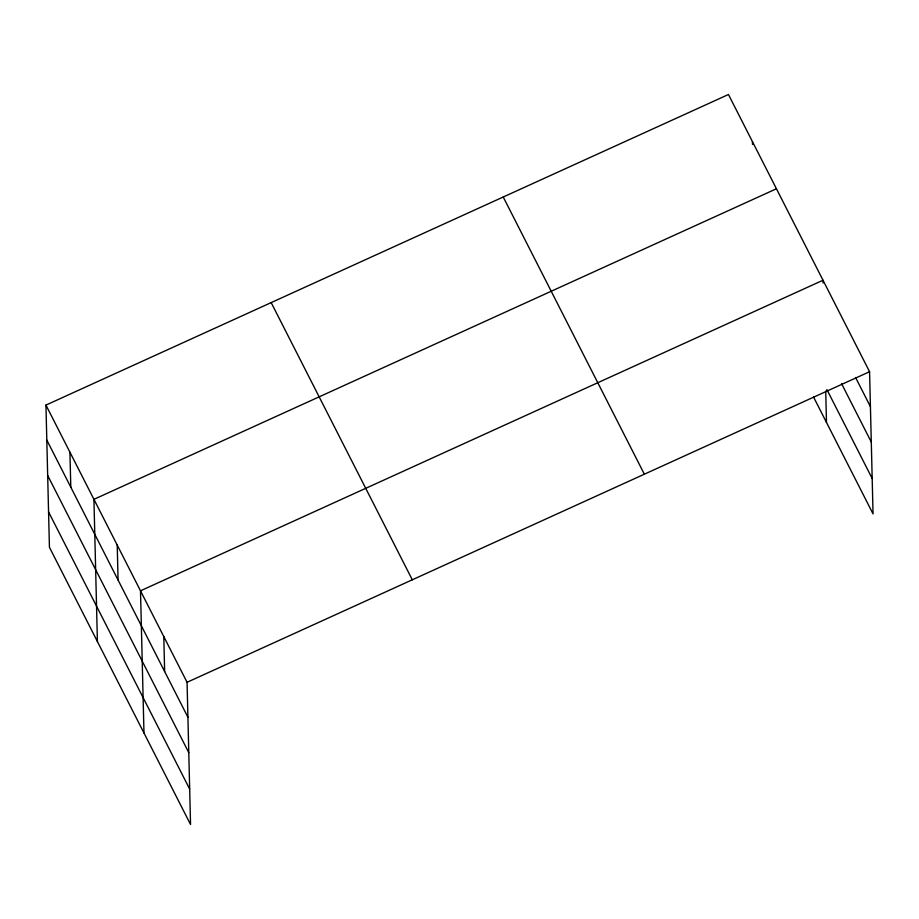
<?xml version="1.0" encoding="UTF-8"?>
<svg xmlns="http://www.w3.org/2000/svg" width="919" height="919" viewBox="0 0 919 919"><rect width="100%" height="100%" fill="white"/><g stroke="black" fill="none" stroke-linecap="round" stroke-linejoin="round"><path stroke-width="1.38" d="M45.95 405.095L187.062 682.289L190.543 824.492L49.431 547.287L45.95 405.095L728.457 94.508L869.569 371.713L873.05 513.905L813.545 397.019M776.44 188.763L93.933 499.339L97.403 641.542M187.062 682.289L869.569 371.713M855.555 377.445L870.431 406.669M841.54 383.614L871.292 442.062M826.905 389.587L872.188 478.523M503.233 196.999L644.345 474.204M271.174 302.604L412.298 579.797M46.8 440.052L187.924 717.245M47.673 475.445L188.786 752.638M48.558 511.906L189.682 789.099M823.079 283.029L823.01 280.238L140.504 590.814L143.973 733.017M825.721 391.126L826.48 422.43M752.443 141.629L752.512 144.432M163.789 636.545L164.639 671.513M117.218 545.07L118.069 580.038M69.936 452.217L70.797 487.173"/></g></svg>
